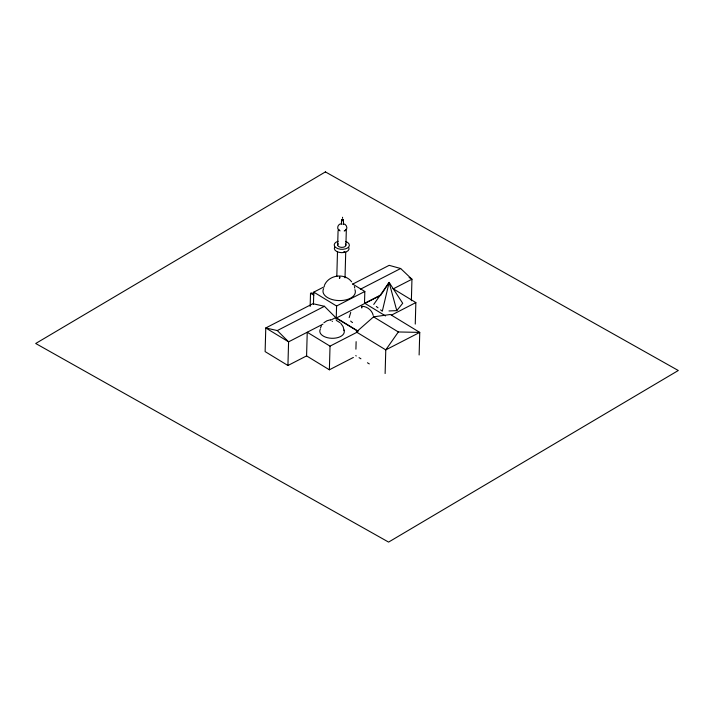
<?xml version="1.0" encoding="UTF-8"?>
<svg xmlns="http://www.w3.org/2000/svg" width="714" height="714" viewBox="0 0 714 714"><rect width="100%" height="100%" fill="white"/><g stroke="black" fill="none" stroke-linecap="round" stroke-linejoin="round"><path stroke-width="1.07" d="M287.929 365.506L288.581 341.845L277.3 330.564L265.778 327.958L265.126 351.609L287.929 365.506L306.583 355.902L329.377 369.798L353.385 357.446M306.583 355.902L307.234 332.251L330.029 346.138L356.911 332.305M310.153 306.44L310.51 293.347L311.465 292.927L313.794 293.472M313.446 304.316L313.785 292.124L324.495 286.609M329.377 369.798L330.029 346.138M336.812 276.425L337.481 251.926M337.677 244.938L338.061 230.925L338.829 229.319L339.364 230.506M336.214 319.319L336.58 306.011L313.785 292.124M341.524 220.162L341.453 224.187M342.541 218.189L342.541 217.252M343.425 220.224L343.559 224.401L342.872 224.125M345.014 277.817L345.719 252.194M345.906 245.214L346.29 231.193L345.451 229.31M355.92 349.191L356.125 341.658M352.475 283.949L364.827 291.473L364.506 303.191M385.123 373.547L385.774 349.887L398.35 331.965L419.752 332.403L419.127 354.983M411.362 300.737L411.951 279.228L400.652 268.509L389.157 265.34L352.823 284.038M415.262 324.085L415.851 302.575L393.048 288.688M339.489 277.844L339.569 276.657C340.837 278.094 338.811 278.737 339.489 277.844M349.182 317.587L350.726 312.437M320.479 328.065L321.345 325.87M324.334 285.546C328.618 274.801 344.63 272.578 351.636 281.807M382.026 293.418L389.121 282.432L402.705 303.272L396.788 310.626L388.987 310.947M373.734 304.441L389.121 282.432L389.844 284.449M345.487 230.327L345.799 229.828M332.144 321.3L332.501 321.318M356.393 331.983L373.556 316.855L390.362 314.49L419.752 332.403L385.774 349.887L356.393 331.983L358.053 331.126L336.446 317.962L380.607 295.364M323.87 322.746L326.941 320.782L330.439 319.774M344.96 230.693C348.584 229.533 346.504 223.562 343.327 223.884M277.3 330.564L324.433 306.297L335.714 317.587L330.662 320.184M360.392 289.232L400.652 268.509M336.58 306.011L364.827 291.473M322.942 324.156L288.581 341.845L265.778 327.958L312.911 303.691L324.433 306.297M381.338 294.712L364.738 303.263L385.533 315.927M393.298 288.831L411.951 279.228L409.104 277.496M391.433 315.142L415.851 302.575M344.202 230.997L345.076 230.658M341.497 223.803C337.32 223.607 336.187 229.953 340.087 230.863M361.811 306.226C367.067 306.36 372.056 310.242 373.217 315.401M336.267 320.399L339.953 322.621M373.556 316.855L398.35 331.965M335.544 317.676L357.821 331.242M355.742 355.643L356.268 355.956M359.053 357.66L360.918 358.794M367.433 362.766L369.299 363.899M376.305 306.476L378.018 307.832M380.589 309.858L382.302 311.215L389.121 282.432L396.788 310.626M340.774 323.299L343.086 326.593L344.166 330.609M354.376 286.537L354.76 288.063M310.51 293.347L313.384 294.846A3.365 1.892 1.6 0 1 313.865 295.096M354.912 289.652A16.199 9.095 1.6 0 1 338.748 300.567A16.199 9.095 1.6 0 1 323.629 288.617M343.952 330.038A12.245 6.872 1.6 0 1 331.733 338.293A12.245 6.872 1.6 0 1 320.3 329.252M352.546 322.558A12.245 6.872 1.6 0 1 350.672 321.068M348.86 247.696A7.372 4.132 1.6 0 1 341.515 252.658A7.372 4.132 1.6 0 1 334.625 247.222M345.746 241.519A7.577 4.248 1.6 0 1 347.468 247.999A7.577 4.248 1.6 0 1 335.866 247.615A7.577 4.248 1.6 0 1 338.168 241.27M345.406 244.036A4.114 2.312 1.6 0 1 341.685 247.383A4.114 2.312 1.6 0 1 338.284 243.804M343.166 219.841A0.946 0.535 1.6 0 1 342.997 220.644A0.946 0.535 1.6 0 1 341.604 220.385A0.946 0.535 1.6 0 1 342.256 219.671M344.496 251.56A4.114 2.312 1.6 0 1 343.63 251.899M361.73 306.779C361.016 308.323 362.444 308.439 361.73 306.779M325.414 171.904L35.7 343.496L388.586 542.096L678.3 370.504L325.414 171.904M341.988 220.323A0.946 0.535 1.6 0 0 343.434 219.912A0.946 0.535 1.6 0 0 342.033 219.403A0.946 0.535 1.6 0 0 341.988 220.323"/></g></svg>
